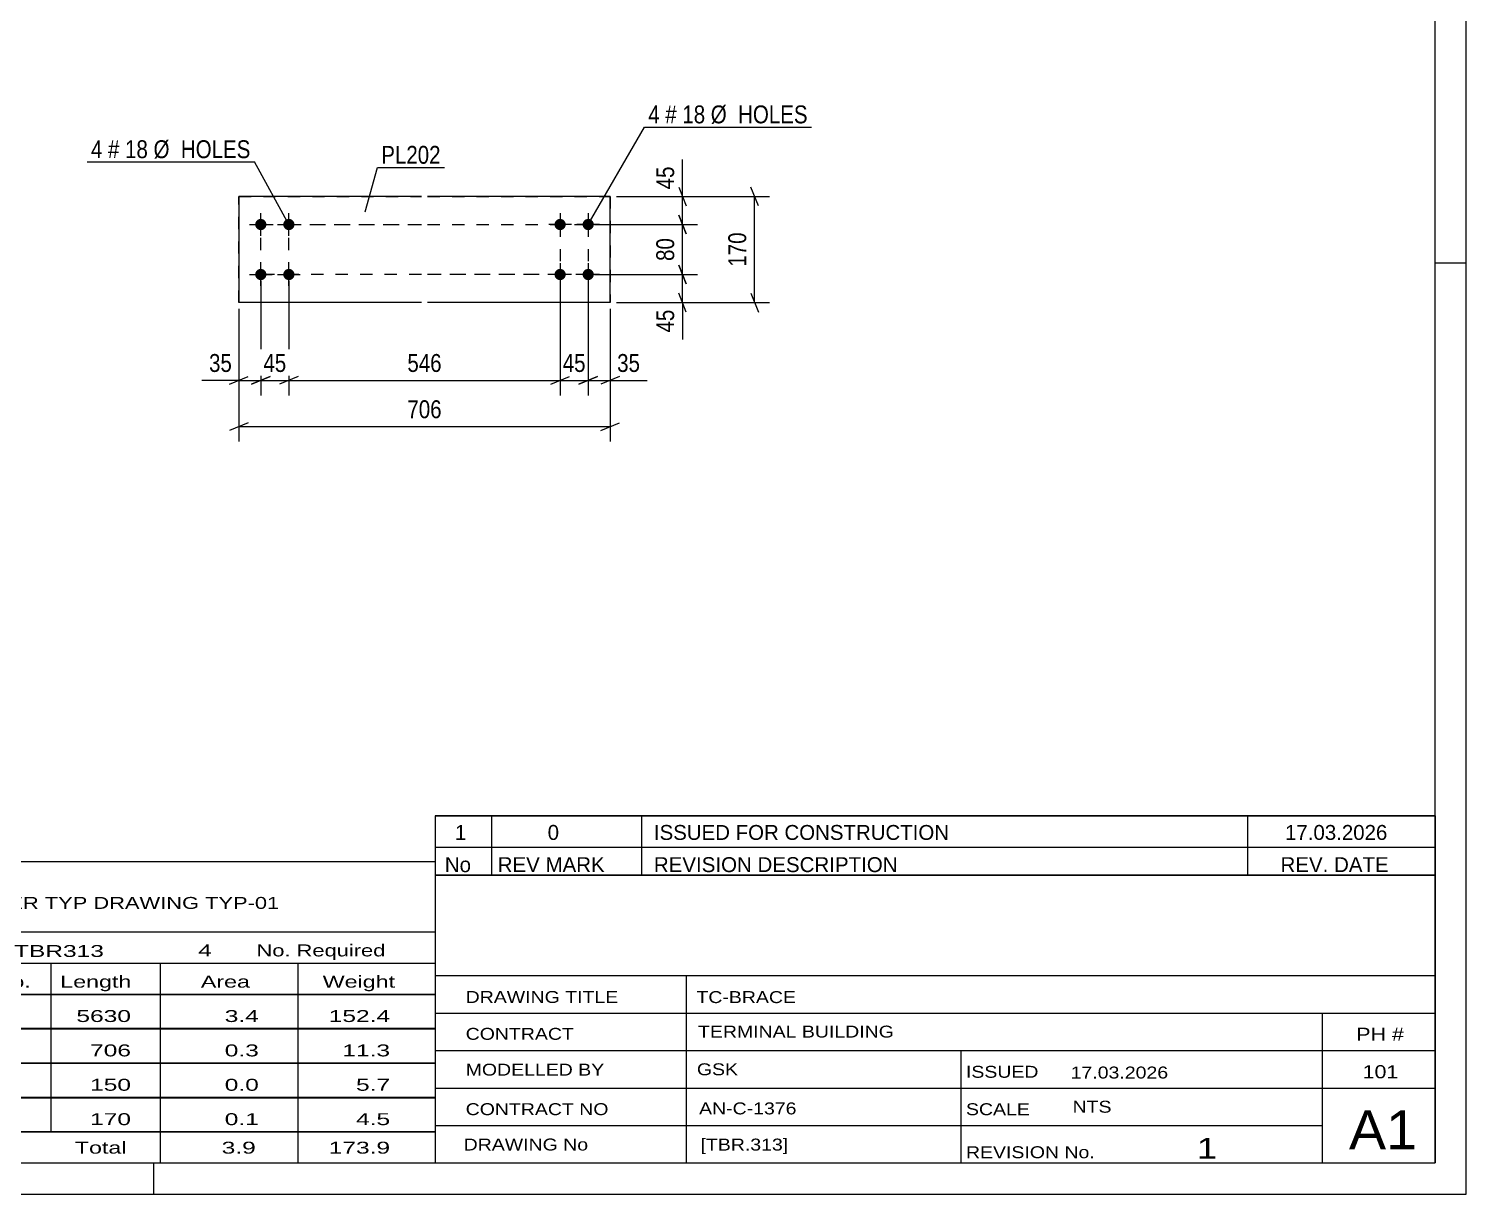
# Model space of a CAD drawing. Header units: millimetres. Extents: x 0 to 594, y 0 to 420.
# Drawn here: x 364 to 594, y 0 to 186.5 of the extents above; entities that cross this region are included whole.
import ezdxf

# ---------------------------------------------------------------- set-up
doc = ezdxf.new("R2010")
doc.units = ezdxf.units.MM
doc.linetypes.add('DXK_LINE_DOT2', pattern=[3.9198, 1.9599, -1.9599])
doc.styles.add('Arial Narrow', font='ARIALN.TTF', dxfattribs={"height": 0.2})

# ---------------------------------------------------------------- blocks, each defined once
blk = doc.blocks.new('Unknown-580609995-1130')
at = {"color": 5, "linetype": 'Continuous'}
for p, q in [((594, 0), (594, 420)), ((589, 5), (589, 415)), ((594, 149), (589, 149)), ((5, 5), (589, 5)), ((384, 0), (384, 5)), ((0, 0), (594, 0))]:
    blk.add_line(p, q, dxfattribs=at)
blk = doc.blocks.new('Bolt-580609995-2463 - 2457')
at = {"linetype": 'Continuous'}
for points in [[(401.66, 155.87), (401.79, 155.74), (401.89, 155.58), (401.96, 155.4), (401.99, 155.22), (401.98, 155.03), (401.93, 154.85), (401.85, 154.68), (401.73, 154.54), (401.58, 154.42), (401.41, 154.33), (401.23, 154.28), (401.04, 154.27), (400.86, 154.3), (400.68, 154.37), (400.52, 154.47), (400.39, 154.61), (400.29, 154.76), (400.22, 154.94), (400.19, 155.13), (400.2, 155.31), (400.25, 155.5), (400.34, 155.66), (400.46, 155.81), (400.6, 155.93), (400.77, 156.01), (400.95, 156.06), (401.14, 156.07), (401.32, 156.04), (401.5, 155.97)], [(406.16, 155.87), (406.29, 155.74), (406.39, 155.58), (406.46, 155.4), (406.49, 155.22), (406.48, 155.03), (406.43, 154.85), (406.35, 154.68), (406.23, 154.54), (406.08, 154.42), (405.91, 154.33), (405.73, 154.28), (405.54, 154.27), (405.36, 154.3), (405.18, 154.37), (405.02, 154.47), (404.89, 154.61), (404.79, 154.76), (404.72, 154.94), (404.69, 155.13), (404.7, 155.31), (404.75, 155.5), (404.84, 155.66), (404.96, 155.81), (405.1, 155.93), (405.27, 156.01), (405.45, 156.06), (405.64, 156.07), (405.82, 156.04), (406, 155.97)], [(401.66, 147.87), (401.79, 147.74), (401.89, 147.58), (401.96, 147.4), (401.99, 147.22), (401.98, 147.03), (401.93, 146.85), (401.85, 146.68), (401.73, 146.54), (401.58, 146.42), (401.41, 146.33), (401.23, 146.28), (401.04, 146.27), (400.86, 146.3), (400.68, 146.37), (400.52, 146.47), (400.39, 146.61), (400.29, 146.76), (400.22, 146.94), (400.19, 147.13), (400.2, 147.31), (400.25, 147.5), (400.34, 147.66), (400.46, 147.81), (400.6, 147.93), (400.77, 148.01), (400.95, 148.06), (401.14, 148.07), (401.32, 148.04), (401.5, 147.97)], [(406.16, 147.87), (406.29, 147.74), (406.39, 147.58), (406.46, 147.4), (406.49, 147.22), (406.48, 147.03), (406.43, 146.85), (406.35, 146.68), (406.23, 146.54), (406.08, 146.42), (405.91, 146.33), (405.73, 146.28), (405.54, 146.27), (405.36, 146.3), (405.18, 146.37), (405.02, 146.47), (404.89, 146.61), (404.79, 146.76), (404.72, 146.94), (404.69, 147.13), (404.7, 147.31), (404.75, 147.5), (404.84, 147.66), (404.96, 147.81), (405.1, 147.93), (405.27, 148.01), (405.45, 148.06), (405.64, 148.07), (405.82, 148.04), (406, 147.97)]]:
    blk.add_hatch(color=1, dxfattribs=at).paths.add_polyline_path(points)
at = {"color": 1, "linetype": 'Continuous'}
for p, q in [((401.09, 153.37), (401.09, 156.97)), ((405.59, 153.37), (405.59, 156.97)), ((399.29, 155.17), (402.89, 155.17)), ((403.79, 155.17), (407.39, 155.17)), ((401.09, 145.37), (401.09, 148.97)), ((405.59, 145.37), (405.59, 148.97)), ((399.29, 147.17), (402.89, 147.17)), ((403.79, 147.17), (407.39, 147.17))]:
    blk.add_line(p, q, dxfattribs=at)
blk = doc.blocks.new('Bolt-580609995-2468 - 2457')
at = {"linetype": 'Continuous'}
for points in [[(449.56, 155.87), (449.69, 155.74), (449.79, 155.58), (449.86, 155.4), (449.89, 155.22), (449.88, 155.03), (449.83, 154.85), (449.75, 154.68), (449.63, 154.54), (449.48, 154.42), (449.31, 154.33), (449.13, 154.28), (448.94, 154.27), (448.76, 154.3), (448.58, 154.37), (448.42, 154.47), (448.29, 154.61), (448.19, 154.76), (448.12, 154.94), (448.09, 155.13), (448.1, 155.31), (448.15, 155.5), (448.24, 155.66), (448.36, 155.81), (448.5, 155.93), (448.67, 156.01), (448.85, 156.06), (449.04, 156.07), (449.23, 156.04), (449.4, 155.97)], [(454.06, 155.87), (454.19, 155.74), (454.29, 155.58), (454.36, 155.4), (454.39, 155.22), (454.38, 155.03), (454.33, 154.85), (454.25, 154.68), (454.13, 154.54), (453.98, 154.42), (453.81, 154.33), (453.63, 154.28), (453.44, 154.27), (453.26, 154.3), (453.08, 154.37), (452.92, 154.47), (452.79, 154.61), (452.69, 154.76), (452.62, 154.94), (452.59, 155.13), (452.6, 155.31), (452.65, 155.5), (452.74, 155.66), (452.86, 155.81), (453, 155.93), (453.17, 156.01), (453.35, 156.06), (453.54, 156.07), (453.73, 156.04), (453.9, 155.97)], [(449.56, 147.87), (449.69, 147.74), (449.79, 147.58), (449.86, 147.4), (449.89, 147.22), (449.88, 147.03), (449.83, 146.85), (449.75, 146.68), (449.63, 146.54), (449.48, 146.42), (449.31, 146.33), (449.13, 146.28), (448.94, 146.27), (448.76, 146.3), (448.58, 146.37), (448.42, 146.47), (448.29, 146.61), (448.19, 146.76), (448.12, 146.94), (448.09, 147.13), (448.1, 147.31), (448.15, 147.5), (448.24, 147.66), (448.36, 147.81), (448.5, 147.93), (448.67, 148.01), (448.85, 148.06), (449.04, 148.07), (449.23, 148.04), (449.4, 147.97)], [(454.06, 147.87), (454.19, 147.74), (454.29, 147.58), (454.36, 147.4), (454.39, 147.22), (454.38, 147.03), (454.33, 146.85), (454.25, 146.68), (454.13, 146.54), (453.98, 146.42), (453.81, 146.33), (453.63, 146.28), (453.44, 146.27), (453.26, 146.3), (453.08, 146.37), (452.92, 146.47), (452.79, 146.61), (452.69, 146.76), (452.62, 146.94), (452.59, 147.13), (452.6, 147.31), (452.65, 147.5), (452.74, 147.66), (452.86, 147.81), (453, 147.93), (453.17, 148.01), (453.35, 148.06), (453.54, 148.07), (453.73, 148.04), (453.9, 147.97)]]:
    blk.add_hatch(color=1, dxfattribs=at).paths.add_polyline_path(points)
at = {"color": 1, "linetype": 'Continuous'}
for p, q in [((448.99, 156.97), (448.99, 153.37)), ((453.49, 156.97), (453.49, 153.37)), ((450.79, 155.17), (447.19, 155.17)), ((455.29, 155.17), (451.69, 155.17)), ((448.99, 148.97), (448.99, 145.37)), ((453.49, 148.97), (453.49, 145.37)), ((450.79, 147.17), (447.19, 147.17)), ((455.29, 147.17), (451.69, 147.17))]:
    blk.add_line(p, q, dxfattribs=at)
blk = doc.blocks.new('Part-580609995-2473 - 2457')
at = {"color": 2, "linetype": 'Continuous'}
for p, q in [((397.59, 159.67), (397.59, 159.67)), ((426.79, 159.67), (397.59, 159.67)), ((397.59, 159.67), (397.59, 142.67)), ((456.99, 159.67), (427.79, 159.67)), ((456.99, 159.67), (456.99, 159.67)), ((456.99, 142.67), (456.99, 159.67)), ((397.59, 142.67), (397.59, 142.67)), ((426.79, 142.67), (397.59, 142.67)), ((456.99, 142.67), (427.79, 142.67)), ((456.99, 142.67), (456.99, 142.67))]:
    blk.add_line(p, q, dxfattribs=at)
at = {"color": 7, "linetype": 'DXK_LINE_DOT2'}
for p, q in [((397.59, 159.67), (426.79, 159.67)), ((397.59, 142.67), (397.59, 159.67)), ((427.79, 159.67), (456.99, 159.67)), ((456.99, 159.67), (456.99, 142.67)), ((426.79, 142.67), (397.59, 142.67)), ((456.99, 142.67), (427.79, 142.67))]:
    blk.add_line(p, q, dxfattribs=at)
blk = doc.blocks.new('Rectangle-580609995-2559 - 2457')
at = {"color": 1, "linetype": 'DXK_LINE_DOT2'}
for p, q in [((401.09, 155.17), (426.79, 155.17)), ((401.09, 147.17), (401.09, 155.17)), ((427.79, 155.17), (453.49, 155.17)), ((453.49, 155.17), (453.49, 147.17)), ((426.79, 147.17), (401.09, 147.17)), ((453.49, 147.17), (427.79, 147.17))]:
    blk.add_line(p, q, dxfattribs=at)
blk = doc.blocks.new('Rectangle-580609995-2549 - 2457')
at = {"color": 1, "linetype": 'DXK_LINE_DOT2'}
for p, q in [((405.59, 155.17), (426.79, 155.17)), ((405.59, 147.17), (405.59, 155.17)), ((427.79, 155.17), (448.99, 155.17)), ((448.99, 155.17), (448.99, 147.17)), ((426.79, 147.17), (405.59, 147.17)), ((448.99, 147.17), (427.79, 147.17))]:
    blk.add_line(p, q, dxfattribs=at)
blk = doc.blocks.new('StraightDimension-580609995-2528 - 2457')
at = {"color": 7, "linetype": 'Continuous'}
for p, q in [((448.99, 146.17), (448.99, 127.83)), ((453.49, 146.17), (453.49, 127.83)), ((447.49, 129.63), (450.49, 130.83)), ((448.99, 130.23), (453.49, 130.23)), ((454.99, 130.83), (451.99, 129.63))]:
    blk.add_line(p, q, dxfattribs=at)
at = {"color": 0}
blk.add_wipeout([(453.67, 130.98), (453.67, 135.18), (448.81, 135.18), (448.81, 130.98)], dxfattribs=at)
at = {"color": 3, "style": 'Arial Narrow'}
blk.add_text('45', height=2.863, dxfattribs=at).set_placement((449.41, 131.58))
blk = doc.blocks.new('StraightDimension-580609995-2476 - 2457')
at = {"color": 7, "linetype": 'Continuous'}
for p, q in [((467.99, 161.17), (469.19, 158.17)), ((457.99, 159.67), (470.99, 159.67)), ((468.59, 155.17), (468.59, 159.67)), ((469.19, 153.67), (467.99, 156.67)), ((454.49, 155.17), (470.99, 155.17))]:
    blk.add_line(p, q, dxfattribs=at)
at = {"color": 0}
blk.add_wipeout([(467.84, 165.05), (463.64, 165.05), (463.64, 160.2), (467.84, 160.2)], dxfattribs=at)
at = {"color": 7, "linetype": 'Continuous'}
blk.add_line((468.59, 159.67), (468.59, 165.58), dxfattribs=at)
blk.add_line((468.59, 159.67), (468.59, 165.58), dxfattribs=at)
at = {"color": 3, "style": 'Arial Narrow'}
blk.add_text('45', height=2.863, rotation=90.0002, dxfattribs=at).set_placement((467.24, 160.8))
blk = doc.blocks.new('StraightDimension-580609995-2484 - 2457')
at = {"color": 7, "linetype": 'Continuous'}
for p, q in [((467.99, 156.67), (469.19, 153.67)), ((454.49, 155.17), (470.99, 155.17)), ((468.59, 147.17), (468.59, 155.17)), ((469.19, 145.67), (467.99, 148.67)), ((454.49, 147.17), (470.99, 147.17))]:
    blk.add_line(p, q, dxfattribs=at)
at = {"color": 0}
blk.add_wipeout([(467.84, 153.6), (463.64, 153.6), (463.64, 148.74), (467.84, 148.74)], dxfattribs=at)
at = {"color": 3, "style": 'Arial Narrow'}
blk.add_text('80', height=2.863, rotation=90.0002, dxfattribs=at).set_placement((467.24, 149.34))
blk = doc.blocks.new('StraightDimension-580609995-2492 - 2457')
at = {"color": 7, "linetype": 'Continuous'}
for p, q in [((467.99, 148.67), (469.19, 145.67)), ((454.49, 147.17), (470.99, 147.17)), ((468.59, 142.67), (468.59, 147.17)), ((457.99, 142.67), (470.99, 142.67)), ((469.19, 141.17), (467.99, 144.17))]:
    blk.add_line(p, q, dxfattribs=at)
at = {"color": 0}
blk.add_wipeout([(467.84, 142.15), (463.64, 142.15), (463.64, 137.29), (467.84, 137.29)], dxfattribs=at)
at = {"color": 7, "linetype": 'Continuous'}
blk.add_line((468.59, 142.67), (468.59, 136.77), dxfattribs=at)
blk.add_line((468.59, 142.67), (468.59, 136.77), dxfattribs=at)
at = {"color": 3, "style": 'Arial Narrow'}
blk.add_text('45', height=2.863, rotation=90.0002, dxfattribs=at).set_placement((467.24, 137.89))
blk = doc.blocks.new('StraightDimension-580609995-2499 - 2457')
at = {"color": 7, "linetype": 'Continuous'}
for p, q in [((480.72, 158.17), (479.52, 161.17)), ((457.99, 159.67), (482.52, 159.67)), ((480.12, 142.67), (480.12, 159.67)), ((457.99, 142.67), (482.52, 142.67)), ((479.52, 144.17), (480.72, 141.17))]:
    blk.add_line(p, q, dxfattribs=at)
at = {"color": 0}
blk.add_wipeout([(479.37, 154.51), (475.17, 154.51), (475.17, 147.83), (479.37, 147.83)], dxfattribs=at)
at = {"color": 3, "style": 'Arial Narrow'}
blk.add_text('170', height=2.863, rotation=90.0002, dxfattribs=at).set_placement((478.77, 148.43))
blk = doc.blocks.new('StraightDimension-580609995-2508 - 2457')
at = {"color": 7, "linetype": 'Continuous'}
for p, q in [((453.49, 146.17), (453.49, 127.83)), ((456.99, 141.67), (456.99, 127.83)), ((451.99, 129.63), (454.99, 130.83)), ((453.49, 130.23), (456.99, 130.23)), ((458.49, 130.83), (455.49, 129.63))]:
    blk.add_line(p, q, dxfattribs=at)
at = {"color": 0}
blk.add_wipeout([(462.37, 130.98), (462.37, 135.18), (457.52, 135.18), (457.52, 130.98)], dxfattribs=at)
at = {"color": 7, "linetype": 'Continuous'}
blk.add_line((456.99, 130.23), (462.9, 130.23), dxfattribs=at)
blk.add_line((456.99, 130.23), (462.9, 130.23), dxfattribs=at)
at = {"color": 3, "style": 'Arial Narrow'}
blk.add_text('35', height=2.863, dxfattribs=at).set_placement((458.12, 131.58))
blk = doc.blocks.new('StraightDimension-580609995-2514 - 2457')
at = {"color": 7, "linetype": 'Continuous'}
for p, q in [((401.09, 146.17), (401.09, 127.83)), ((397.59, 141.67), (397.59, 127.83)), ((396.09, 129.63), (399.09, 130.83)), ((397.59, 130.23), (401.09, 130.23)), ((402.59, 130.83), (399.59, 129.63))]:
    blk.add_line(p, q, dxfattribs=at)
at = {"color": 0}
blk.add_wipeout([(397.07, 130.98), (397.07, 135.18), (392.21, 135.18), (392.21, 130.98)], dxfattribs=at)
at = {"color": 7, "linetype": 'Continuous'}
blk.add_line((397.59, 130.23), (391.68, 130.23), dxfattribs=at)
blk.add_line((397.59, 130.23), (391.68, 130.23), dxfattribs=at)
at = {"color": 3, "style": 'Arial Narrow'}
blk.add_text('35', height=2.863, dxfattribs=at).set_placement((392.81, 131.58))
blk = doc.blocks.new('StraightDimension-580609995-2520 - 2457')
at = {"color": 7, "linetype": 'Continuous'}
for p, q in [((405.59, 146.17), (405.59, 127.83)), ((448.99, 146.17), (448.99, 127.83)), ((407.09, 130.83), (404.09, 129.63)), ((405.59, 130.23), (448.99, 130.23)), ((447.49, 129.63), (450.49, 130.83))]:
    blk.add_line(p, q, dxfattribs=at)
at = {"color": 0}
blk.add_wipeout([(430.63, 130.98), (430.63, 135.18), (423.95, 135.18), (423.95, 130.98)], dxfattribs=at)
at = {"color": 3, "style": 'Arial Narrow'}
blk.add_text('546', height=2.863, dxfattribs=at).set_placement((424.55, 131.58))
blk = doc.blocks.new('StraightDimension-580609995-2536 - 2457')
at = {"color": 7, "linetype": 'Continuous'}
for p, q in [((401.09, 146.17), (401.09, 127.83)), ((405.59, 146.17), (405.59, 127.83)), ((399.59, 129.63), (402.59, 130.83)), ((401.09, 130.23), (405.59, 130.23)), ((407.09, 130.83), (404.09, 129.63))]:
    blk.add_line(p, q, dxfattribs=at)
at = {"color": 0}
blk.add_wipeout([(405.77, 130.98), (405.77, 135.18), (400.91, 135.18), (400.91, 130.98)], dxfattribs=at)
at = {"color": 3, "style": 'Arial Narrow'}
blk.add_text('45', height=2.863, dxfattribs=at).set_placement((401.51, 131.58))
blk = doc.blocks.new('StraightDimension-580609995-2545 - 2457')
at = {"color": 7, "linetype": 'Continuous'}
for p, q in [((397.59, 141.67), (397.59, 120.43)), ((456.99, 141.67), (456.99, 120.43)), ((399.09, 123.43), (396.09, 122.23)), ((397.59, 122.83), (456.99, 122.83)), ((455.49, 122.23), (458.49, 123.43))]:
    blk.add_line(p, q, dxfattribs=at)
at = {"color": 0}
blk.add_wipeout([(430.63, 123.58), (430.63, 127.78), (423.95, 127.78), (423.95, 123.58)], dxfattribs=at)
at = {"color": 3, "style": 'Arial Narrow'}
blk.add_text('706', height=2.863, dxfattribs=at).set_placement((424.55, 124.18))
blk = doc.blocks.new('Unknown-580609995-4182')
at = {"color": 7, "linetype": 'Continuous'}
for p, q in [((269, 53.25), (429, 53.25)), ((269, 42), (269, 53.25)), ((429, 53.25), (429, 42)), ((269, 42), (429, 42)), ((269, 42), (269, 37)), ((429, 42), (429, 37)), ((269, 37), (429, 37)), ((269, 37), (269, 32)), ((293, 37), (293, 32)), ((328.5, 37), (328.5, 32)), ((354.5, 37), (354.5, 32)), ((367.5, 37), (367.5, 32)), ((385, 37), (385, 32)), ((407, 37), (407, 32)), ((429, 37), (429, 32)), ((269, 32), (429, 32)), ((269, 31.95), (269, 26.55)), ((269, 31.95), (429, 31.95)), ((293, 32), (293, 26.5)), ((328.5, 32), (328.5, 26.5)), ((354.5, 32), (354.5, 26.5)), ((367.5, 32), (367.5, 26.5)), ((385, 32), (385, 26.5)), ((407, 32), (407, 26.5)), ((429, 31.95), (429, 26.55)), ((269, 26.55), (429, 26.55)), ((269, 26.45), (269, 21.05)), ((269, 26.45), (429, 26.45)), ((293, 26.5), (293, 21)), ((328.5, 26.5), (328.5, 21)), ((354.5, 26.5), (354.5, 21)), ((367.5, 26.5), (367.5, 21)), ((385, 26.5), (385, 21)), ((407, 26.5), (407, 21)), ((429, 26.45), (429, 21.05)), ((269, 21.05), (429, 21.05)), ((269, 20.95), (269, 15.55)), ((269, 20.95), (429, 20.95)), ((293, 21), (293, 15.5)), ((328.5, 21), (328.5, 15.5)), ((354.5, 21), (354.5, 15.5)), ((367.5, 21), (367.5, 15.5)), ((385, 21), (385, 15.5)), ((407, 21), (407, 15.5)), ((429, 20.95), (429, 15.55)), ((269, 15.55), (429, 15.55)), ((269, 15.45), (269, 10.05)), ((269, 15.45), (429, 15.45)), ((293, 15.5), (293, 10)), ((328.5, 15.5), (328.5, 10)), ((354.5, 15.5), (354.5, 10)), ((367.5, 15.5), (367.5, 10)), ((385, 15.5), (385, 10)), ((407, 15.5), (407, 10)), ((429, 15.45), (429, 10.05)), ((269, 10.05), (429, 10.05)), ((269, 10), (429, 10)), ((269, 10), (269, 5)), ((385, 10), (385, 5)), ((407, 10), (407, 5)), ((429, 10), (429, 5)), ((269, 5), (429, 5))]:
    blk.add_line(p, q, dxfattribs=at)
at = {"color": 7, "style": 'Arial Narrow'}
for s, height, width, p in [('GENERAL NOTES & WELD DETAILS :', 2.8633, 1.4, (270.15, 45.56)), ('REFER TYP DRAWING TYP-01', 1.9089, 1.6, (353.7, 45.66)), ("MATERIAL LIST FOR ASSEMBLY MK'D", 1.9089, 1.6, (270.15, 38.06)), ('TBR313', 1.909, 1.794707, (361.59, 37.97)), ('4', 1.91, 1.794707, (391.08, 38.06)), ('No. Required', 1.9089, 1.6, (400.41, 38.06)), ('Mark', 1.909, 1.7, (270.34, 33)), ('Profile', 1.909, 1.7, (303.41, 33)), ('Material', 1.909, 1.7, (333.54, 33.06)), ('No.', 1.909, 1.7, (358.5, 33.06)), ('Length', 1.909, 1.7, (369, 33.06)), ('Area', 1.909, 1.7, (391.5, 33.06)), ('Weight', 1.909, 1.7, (411, 33.06))]:
    blk.add_text(s, height=height, dxfattribs=dict(at, width=width)).set_placement(p)
at = {"color": 7, "linetype": 'Continuous', "style": 'Arial Narrow'}
for s, height, width, p in [('TBR313', 1.909, 1.794707, (270.5, 27.56)), ('SHS150*6', 1.909, 1.794707, (295, 27.56)), ('E350', 1.909, 1.794707, (334.74, 27.56)), ('1', 1.91, 1.794707, (358.86, 27.56)), ('5630', 1.909, 1.794707, (371.58, 27.56)), ('3.4', 1.909, 1.794707, (395.32, 27.56)), ('152.4', 1.909, 1.794707, (411.96, 27.56)), ('PL202', 1.909, 1.794707, (270.5, 22.06)), ('PL12*170', 1.909, 1.794707, (295, 22.06)), ('E350', 1.909, 1.794707, (334.74, 22.06)), ('1', 1.91, 1.794707, (358.86, 22.06)), ('706', 1.909, 1.794707, (373.77, 22.06)), ('0.3', 1.909, 1.794707, (395.32, 22.06)), ('11.3', 1.909, 1.794707, (414.14, 22.06)), ('PL40', 1.909, 1.794707, (270.5, 16.56)), ('PL10*120', 1.909, 1.794707, (295, 16.56)), ('E350', 1.909, 1.794707, (334.74, 16.56)), ('4', 1.91, 1.794707, (358.86, 16.56)), ('150', 1.909, 1.794707, (373.77, 16.56)), ('0.0', 1.909, 1.794707, (395.32, 16.56)), ('5.7', 1.909, 1.794707, (416.33, 16.56)), ('PL98', 1.909, 1.794707, (270.5, 11.06)), ('PL10*170', 1.909, 1.794707, (295, 11.06)), ('E350', 1.909, 1.794707, (334.74, 11.06)), ('2', 1.91, 1.794707, (358.86, 11.06)), ('170', 1.909, 1.794707, (373.77, 11.06)), ('0.1', 1.909, 1.794707, (395.32, 11.06)), ('4.5', 1.909, 1.794707, (416.33, 11.06)), ('Total', 1.909, 1.7, (371.33, 6.5)), ('3.9', 1.909, 1.794707, (394.83, 6.5)), ('173.9', 1.909, 1.794707, (411.96, 6.5))]:
    blk.add_text(s, height=height, dxfattribs=dict(at, width=width)).set_placement(p)
blk = doc.blocks.new('Unknown-580609995-4180')
at = {"color": 7, "linetype": 'Continuous'}
for p, q in [((429, 51.05), (429, 5)), ((429, 51.05), (589, 51.05)), ((589, 51), (589, 5)), ((429, 35), (589, 35)), ((469.14, 35), (469.14, 5)), ((429, 29), (589, 29)), ((571, 5.05), (571, 29.05)), ((429, 23), (589, 23)), ((513.14, 23), (513.14, 5)), ((429, 17), (589, 17)), ((429, 11), (571, 11)), ((429, 5), (589, 5))]:
    blk.add_line(p, q, dxfattribs=at)
at = {"color": 7, "style": 'Arial Narrow'}
for s, height, width, p in [('DRAWING TITLE', 1.9089, 1.425378, (433.88, 30.61)), ('TC-BRACE', 1.909, 1.425378, (470.81, 30.59)), ('CONTRACT', 1.909, 1.425378, (433.88, 24.71)), ('TERMINAL BUILDING', 1.9089, 1.425378, (471.06, 25.07)), ('MODELLED BY', 1.9089, 1.425378, (433.88, 18.98)), ('GSK', 1.909, 1.425378, (470.88, 19.04)), ('ISSUED', 1.909, 1.425378, (513.94, 18.64)), ('17.03.2026', 1.909, 1.425378, (530.69, 18.52)), ('CONTRACT NO', 1.9089, 1.425378, (433.88, 12.66)), ('AN-C-1376', 1.909, 1.425378, (471.23, 12.78)), ('SCALE', 1.909, 1.425378, (513.94, 12.65)), ('A1', 6.204, 1.25, (575.24, 7.2)), ('DRAWING No', 1.909, 1.425378, (433.56, 7)), ('[TBR.313]', 1.909, 1.425378, (471.46, 6.99)), ('REVISION No.', 1.9089, 1.425378, (513.94, 5.77)), ('1', 3.34, 1.5, (550.91, 5.68))]:
    blk.add_text(s, height=height, dxfattribs=dict(at, width=width)).set_placement(p)
at = {"color": 7, "linetype": 'Continuous', "style": 'Arial Narrow'}
for s, height, width, p in [('PH #', 2.1, 1.42538, (576.4, 24.55)), ('101', 2.1, 1.42538, (577.41, 18.55)), ('NTS', 1.909, 1.425378, (531, 13.05))]:
    blk.add_text(s, height=height, dxfattribs=dict(at, width=width)).set_placement(p)
blk = doc.blocks.new('Unknown-580609995-4181')
at = {"color": 7, "linetype": 'Continuous'}
for p, q in [((429, 60.55), (589, 60.55)), ((589, 60.55), (429, 60.55)), ((429, 60.55), (429, 55.55)), ((438, 60.55), (438, 55.55)), ((462, 60.55), (462, 55.55)), ((559, 60.55), (559, 55.55)), ((589, 60.55), (589, 55.55)), ((429, 55.55), (589, 55.55)), ((429, 55.55), (429, 51.05)), ((429, 55.55), (589, 55.55)), ((438, 55.55), (438, 51.05)), ((462, 55.55), (462, 51.05)), ((559, 55.55), (559, 51.05)), ((589, 55.55), (589, 51.05)), ((589, 51.05), (429, 51.05))]:
    blk.add_line(p, q, dxfattribs=at)
at = {"color": 7, "linetype": 'Continuous', "style": 'Arial Narrow'}
for s, height, width, p in [('1', 2.39, 1.196471, (432.16, 56.7)), ('0', 2.39, 1.196471, (447, 56.7)), ('ISSUED FOR CONSTRUCTION', 2.3861, 1.196471, (464, 56.7)), ('17.03.2026', 2.386, 1.196471, (565, 56.7)), ('No', 2.386, 1.2, (430.54, 51.55)), ('REV MARK', 2.386, 1.2, (439, 51.55)), ('REVISION DESCRIPTION', 2.3861, 1.2, (464, 51.55)), ('REV. DATE', 2.386, 1.2, (564.28, 51.55))]:
    blk.add_text(s, height=height, dxfattribs=dict(at, width=width)).set_placement(p)
blk = doc.blocks.new('Mark-580609995-2459 - 2457')
at = {"color": 0}
blk.add_wipeout([(375.74, 165.79), (375.74, 168.79), (373.92, 168.79), (373.92, 165.79)], dxfattribs=at)
blk.add_wipeout([(375.74, 165.79), (375.74, 168.79), (373.92, 168.79), (373.92, 165.79)], dxfattribs=at)
blk.add_wipeout([(378.47, 165.79), (378.47, 168.79), (376.64, 168.79), (376.64, 165.79)], dxfattribs=at)
blk.add_wipeout([(378.47, 165.79), (378.47, 168.79), (376.64, 168.79), (376.64, 165.79)], dxfattribs=at)
at = {"color": 3, "style": 'Arial Narrow'}
blk.add_text('4', height=2.86, dxfattribs=at).set_placement((373.92, 165.79))
at = {"color": 0}
blk.add_wipeout([(383.03, 165.79), (383.03, 168.79), (379.37, 168.79), (379.37, 165.79)], dxfattribs=at)
blk.add_wipeout([(383.03, 165.79), (383.03, 168.79), (379.37, 168.79), (379.37, 165.79)], dxfattribs=at)
at = {"color": 3, "style": 'Arial Narrow'}
blk.add_text('#', height=2.86, dxfattribs=at).set_placement((376.64, 165.79))
at = {"color": 0}
blk.add_wipeout([(399.46, 165.79), (399.46, 168.79), (383.93, 168.79), (383.93, 165.79)], dxfattribs=at)
blk.add_wipeout([(399.46, 165.79), (399.46, 168.79), (383.93, 168.79), (383.93, 165.79)], dxfattribs=at)
at = {"color": 7, "linetype": 'Continuous'}
for p in [(373.32, 165.19), (405.59, 155.17)]:
    blk.add_line(p, (400.06, 165.19), dxfattribs=at)
at = {"color": 3, "style": 'Arial Narrow'}
for s, p in [('18', (379.37, 165.79)), ('Ø  HOLES', (383.93, 165.79))]:
    blk.add_text(s, height=2.863, dxfattribs=at).set_placement(p)
blk = doc.blocks.new('Mark-580609995-2464 - 2457')
at = {"color": 0}
blk.add_wipeout([(464.92, 171.36), (464.92, 174.36), (463.09, 174.36), (463.09, 171.36)], dxfattribs=at)
blk.add_wipeout([(464.92, 171.36), (464.92, 174.36), (463.09, 174.36), (463.09, 171.36)], dxfattribs=at)
at = {"color": 7, "linetype": 'Continuous'}
blk.add_line((453.49, 155.17), (462.49, 170.76), dxfattribs=at)
at = {"color": 0}
blk.add_wipeout([(467.65, 171.36), (467.65, 174.36), (465.82, 174.36), (465.82, 171.36)], dxfattribs=at)
blk.add_wipeout([(467.65, 171.36), (467.65, 174.36), (465.82, 174.36), (465.82, 171.36)], dxfattribs=at)
at = {"color": 3, "style": 'Arial Narrow'}
blk.add_text('4', height=2.86, dxfattribs=at).set_placement((463.09, 171.36))
at = {"color": 0}
blk.add_wipeout([(472.2, 171.36), (472.2, 174.36), (468.55, 174.36), (468.55, 171.36)], dxfattribs=at)
blk.add_wipeout([(472.2, 171.36), (472.2, 174.36), (468.55, 174.36), (468.55, 171.36)], dxfattribs=at)
at = {"color": 3, "style": 'Arial Narrow'}
blk.add_text('#', height=2.86, dxfattribs=at).set_placement((465.82, 171.36))
at = {"color": 0}
blk.add_wipeout([(488.63, 171.36), (488.63, 174.36), (473.1, 174.36), (473.1, 171.36)], dxfattribs=at)
blk.add_wipeout([(488.63, 171.36), (488.63, 174.36), (473.1, 174.36), (473.1, 171.36)], dxfattribs=at)
at = {"color": 7, "linetype": 'Continuous'}
blk.add_line((462.49, 170.76), (489.23, 170.76), dxfattribs=at)
at = {"color": 3, "style": 'Arial Narrow'}
for s, p in [('18', (468.55, 171.36)), ('Ø  HOLES', (473.1, 171.36))]:
    blk.add_text(s, height=2.863, dxfattribs=at).set_placement(p)
blk = doc.blocks.new('Mark-580609995-2469 - 2457')
at = {"color": 0}
blk.add_wipeout([(429.87, 164.89), (429.87, 167.89), (420.37, 167.89), (420.37, 164.89)], dxfattribs=at)
blk.add_wipeout([(429.87, 164.89), (429.87, 167.89), (420.37, 167.89), (420.37, 164.89)], dxfattribs=at)
at = {"color": 30, "linetype": 'Continuous'}
for p, q in [((417.79, 157.22), (419.77, 164.29)), ((419.77, 164.29), (430.47, 164.29))]:
    blk.add_line(p, q, dxfattribs=at)
at = {"color": 3, "style": 'Arial Narrow'}
blk.add_text('PL202', height=2.863, dxfattribs=at).set_placement((420.37, 164.89))

msp = doc.modelspace()

# ---------------------------------------------------------------- block references
for name in ['Unknown-580609995-1130', 'Part-580609995-2473 - 2457', 'Bolt-580609995-2463 - 2457', 'Bolt-580609995-2468 - 2457', 'Rectangle-580609995-2559 - 2457', 'Rectangle-580609995-2549 - 2457', 'Unknown-580609995-4181', 'Unknown-580609995-4182', 'Unknown-580609995-4180']:
    msp.add_blockref(name, (0, 0))

# ---------------------------------------------------------------- next in the draw order: block references
for name in ['Mark-580609995-2459 - 2457', 'Mark-580609995-2469 - 2457', 'StraightDimension-580609995-2476 - 2457', 'StraightDimension-580609995-2514 - 2457', 'StraightDimension-580609995-2528 - 2457']:
    msp.add_blockref(name, (0, 0))

# ---------------------------------------------------------------- next in the draw order: block references
for name in ['StraightDimension-580609995-2484 - 2457', 'StraightDimension-580609995-2520 - 2457']:
    msp.add_blockref(name, (0, 0))

# ---------------------------------------------------------------- next in the draw order: block references
for name in ['StraightDimension-580609995-2492 - 2457', 'StraightDimension-580609995-2536 - 2457']:
    msp.add_blockref(name, (0, 0))

# ---------------------------------------------------------------- next in the draw order: block references
msp.add_blockref('StraightDimension-580609995-2499 - 2457', (0, 0))

# ---------------------------------------------------------------- next in the draw order: block references
for name in ['Mark-580609995-2464 - 2457', 'StraightDimension-580609995-2508 - 2457']:
    msp.add_blockref(name, (0, 0))

# ---------------------------------------------------------------- next in the draw order: block references
msp.add_blockref('StraightDimension-580609995-2545 - 2457', (0, 0))

doc.saveas('drawing.dxf')
